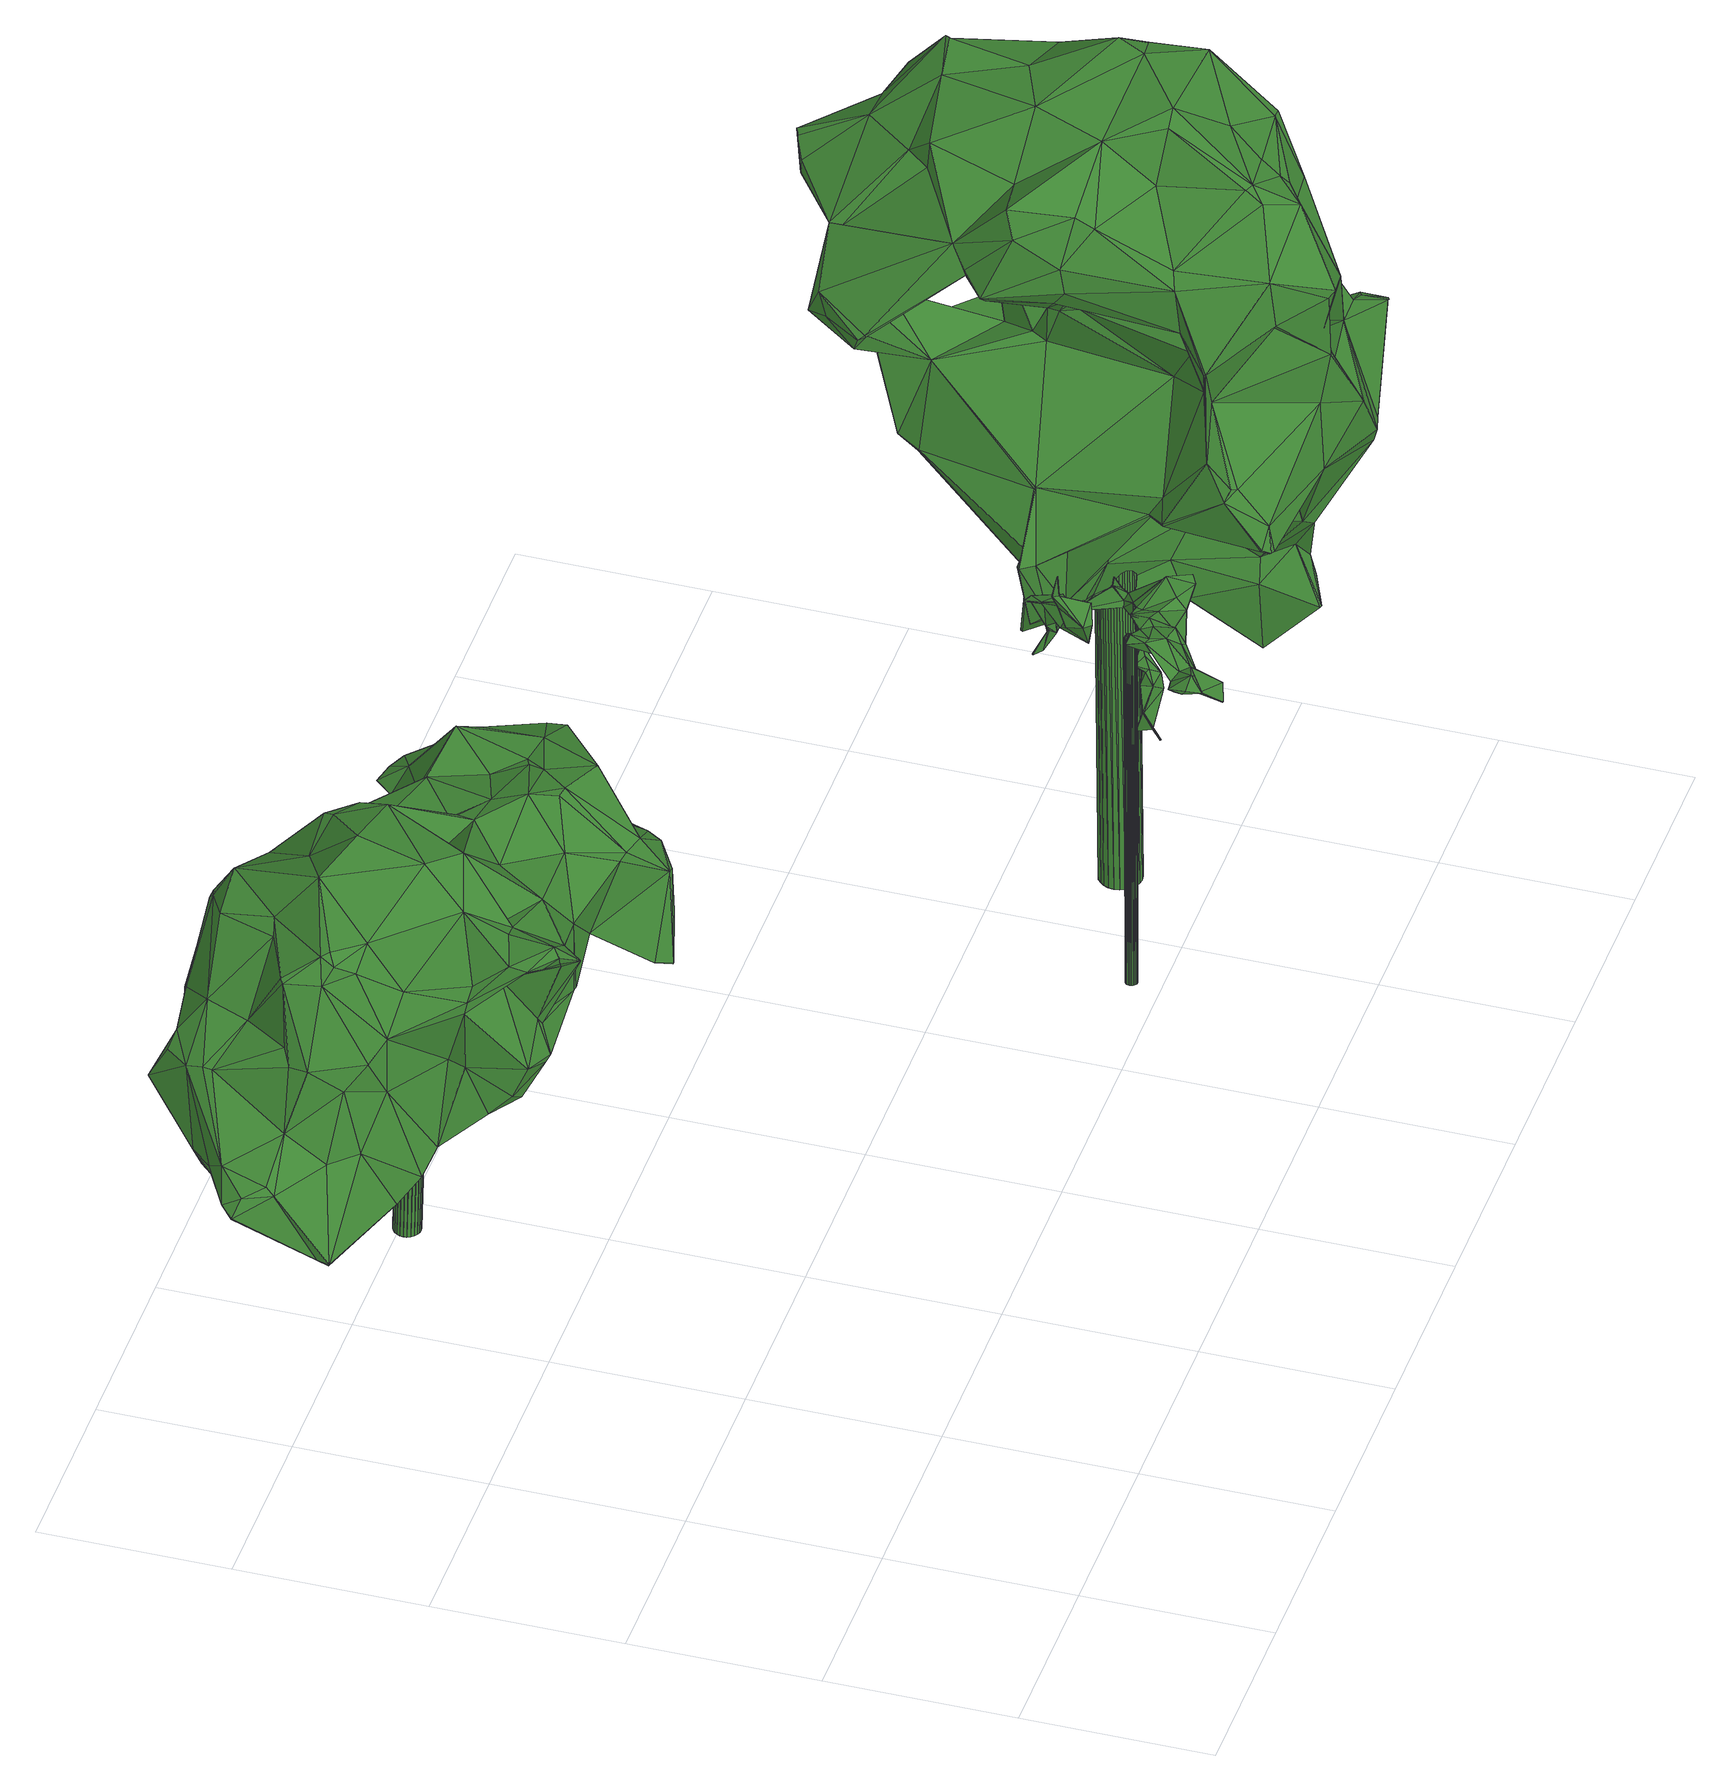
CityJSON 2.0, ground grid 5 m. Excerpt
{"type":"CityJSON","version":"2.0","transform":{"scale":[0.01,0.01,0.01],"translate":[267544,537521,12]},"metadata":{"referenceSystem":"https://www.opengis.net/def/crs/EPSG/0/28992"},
"CityObjects":{
"tree1":{"type":"SolitaryVegetationObject","attributes":{"gtid":320,"crown_width_m":12.29,"crown_median_z":21.6,"crown_r50_m":0.431,"crown_porosity":0.864,"trunk_H_m":8.61,"trunk_DBH_m":0.713,"trunk_radius_m":0.356,"trunk_base_height_m":12.99,"original_gtid":"359"},"geometry":[{"type":"Solid","lod":"3","boundaries":[[[[0,1,2]],[[3,4,5]],[[6,7,8]],[[9,10,11]],[[9,11,12]],[[3,13,4]],[[14,15,16]],[[17,18,19]],[[20,21,22]],[[23,24,25]],[[26,27,28]],[[29,30,31]],[[32,33,34]],[[35,29,31]],[[36,37,38]],[[39,40,41]],[[39,42,40]],[[5,43,44]],[[45,46,47]],[[45,47,48]],[[49,13,50]],[[21,51,22]],[[5,44,3]],[[30,52,53]],[[29,6,30]],[[54,55,56]],[[36,38,57]],[[58,44,43]],[[59,60,61]],[[62,46,45]],[[63,64,65]],[[66,67,68]],[[69,70,71]],[[72,73,74]],[[49,4,13]],[[14,75,60]],[[39,41,76]],[[77,78,79]],[[80,32,34]],[[81,14,60]],[[72,82,73]],[[83,84,85]],[[86,87,88]],[[86,88,19]],[[89,90,91]],[[92,93,94]],[[92,95,93]],[[78,33,32]],[[96,7,29]],[[30,95,31]],[[97,98,34]],[[99,70,100]],[[101,46,62]],[[29,7,6]],[[79,62,45]],[[102,103,104]],[[105,106,107]],[[15,108,97]],[[80,34,109]],[[110,67,111]],[[35,112,29]],[[9,113,109]],[[114,88,87]],[[10,109,34]],[[107,71,105]],[[9,109,10]],[[49,47,115]],[[49,48,47]],[[55,116,101]],[[117,21,118]],[[119,120,54]],[[120,121,28]],[[122,5,115]],[[89,92,94]],[[123,124,106]],[[107,106,124]],[[101,43,122]],[[4,49,115]],[[4,115,5]],[[125,126,127]],[[128,129,75]],[[11,98,12]],[[10,98,11]],[[122,115,47]],[[43,5,122]],[[130,131,132]],[[8,132,131]],[[133,134,135]],[[133,135,60]],[[136,137,94]],[[123,106,138]],[[43,116,58]],[[139,140,141]],[[139,141,142]],[[143,110,144]],[[50,13,3]],[[79,45,77]],[[103,145,23]],[[99,146,147]],[[128,16,148]],[[79,78,32]],[[23,149,103]],[[29,112,96]],[[105,138,106]],[[150,105,151]],[[152,153,0]],[[0,2,152]],[[129,154,133]],[[38,155,86]],[[61,156,157]],[[158,134,133]],[[159,84,83]],[[160,119,113]],[[160,113,9]],[[161,7,96]],[[30,53,95]],[[64,129,128]],[[22,51,59]],[[14,59,51]],[[79,162,62]],[[81,60,59]],[[81,59,14]],[[122,46,101]],[[47,46,122]],[[63,154,64]],[[129,64,154]],[[163,88,164]],[[137,89,94]],[[74,114,72]],[[134,165,135]],[[166,0,83]],[[161,96,156]],[[112,156,96]],[[86,19,18]],[[166,83,85]],[[105,71,147]],[[124,69,107]],[[107,69,71]],[[78,128,148]],[[23,25,167]],[[17,136,18]],[[68,168,66]],[[66,168,163]],[[35,169,170]],[[171,169,35]],[[66,164,172]],[[89,173,92]],[[102,42,103]],[[68,67,174]],[[175,142,176]],[[54,116,55]],[[177,178,145]],[[161,165,7]],[[77,128,78]],[[72,179,82]],[[35,31,171]],[[42,102,40]],[[166,85,180]],[[166,180,40]],[[12,181,160]],[[82,74,73]],[[180,85,84]],[[180,84,130]],[[153,152,182]],[[67,143,174]],[[57,38,86]],[[86,18,57]],[[59,183,22]],[[163,19,88]],[[136,57,18]],[[114,74,172]],[[114,172,164]],[[71,70,99]],[[71,99,147]],[[3,44,184]],[[3,184,50]],[[2,1,175]],[[41,158,76]],[[133,76,158]],[[185,127,170]],[[53,186,155]],[[43,101,116]],[[32,187,79]],[[188,187,32]],[[77,45,189]],[[91,100,173]],[[40,1,166]],[[102,1,40]],[[159,179,84]],[[165,161,156]],[[165,156,135]],[[17,190,136]],[[166,1,0]],[[175,104,149]],[[159,83,0]],[[191,28,192]],[[191,192,44]],[[65,64,193]],[[65,193,48]],[[137,136,190]],[[173,89,91]],[[143,140,174]],[[194,195,172]],[[196,140,197]],[[139,197,140]],[[174,140,196]],[[77,189,198]],[[104,1,102]],[[199,97,108]],[[199,108,200]],[[143,67,110]],[[176,182,152]],[[201,159,153]],[[160,181,121]],[[202,142,141]],[[36,53,37]],[[82,179,159]],[[203,137,190]],[[91,197,100]],[[143,144,140]],[[186,204,155]],[[155,204,72]],[[175,1,104]],[[144,111,140]],[[111,144,110]],[[39,205,206]],[[39,76,205]],[[22,125,127]],[[22,127,20]],[[207,186,208]],[[207,208,6]],[[202,182,176]],[[80,109,113]],[[209,65,48]],[[9,12,160]],[[128,198,64]],[[103,206,209]],[[42,206,103]],[[209,206,65]],[[170,126,35]],[[138,210,211]],[[21,211,210]],[[204,179,72]],[[201,212,74]],[[185,213,127]],[[130,84,179]],[[36,136,94]],[[36,57,136]],[[147,214,105]],[[80,188,32]],[[124,123,215]],[[69,124,215]],[[14,16,75]],[[108,151,200]],[[216,199,214]],[[216,217,199]],[[218,151,15]],[[210,151,218]],[[140,111,141]],[[72,114,87]],[[171,92,173]],[[184,219,50]],[[70,215,169]],[[60,75,129]],[[185,170,123]],[[159,0,153]],[[171,70,169]],[[194,74,212]],[[93,53,36]],[[95,53,93]],[[80,113,188]],[[56,188,113]],[[214,146,25]],[[171,95,92]],[[171,31,95]],[[93,36,94]],[[220,163,168]],[[26,217,27]],[[116,54,120]],[[116,120,58]],[[119,56,113]],[[119,54,56]],[[221,178,177]],[[100,70,173]],[[39,206,42]],[[27,222,223]],[[224,34,33]],[[69,215,70]],[[158,41,225]],[[82,159,201]],[[82,201,74]],[[175,176,2]],[[180,130,132]],[[180,132,165]],[[165,132,7]],[[7,132,8]],[[103,149,104]],[[100,197,226]],[[146,214,147]],[[75,16,128]],[[227,126,125]],[[97,199,181]],[[181,199,217]],[[68,174,168]],[[120,119,121]],[[148,16,33]],[[209,48,49]],[[228,229,230]],[[56,231,188]],[[164,88,114]],[[22,183,125]],[[61,125,183]],[[66,163,164]],[[37,53,155]],[[37,155,38]],[[194,172,74]],[[185,117,213]],[[67,66,172]],[[216,230,217]],[[99,226,167]],[[146,99,167]],[[67,172,111]],[[70,171,173]],[[100,226,99]],[[53,52,186]],[[202,176,142]],[[195,141,111]],[[172,195,111]],[[194,141,195]],[[139,167,226]],[[139,226,197]],[[170,169,215]],[[170,215,123]],[[17,163,220]],[[163,17,19]],[[205,65,206]],[[229,228,221]],[[155,87,86]],[[56,162,231]],[[127,213,20]],[[20,118,21]],[[28,121,26]],[[146,167,25]],[[24,216,25]],[[214,25,216]],[[34,98,10]],[[135,61,60]],[[135,156,61]],[[227,125,61]],[[178,230,232]],[[27,217,229]],[[27,229,222]],[[170,127,126]],[[228,230,178]],[[217,230,229]],[[16,224,33]],[[221,177,233]],[[229,234,233]],[[221,233,234]],[[221,234,229]],[[78,148,33]],[[178,221,228]],[[196,168,174]],[[16,15,224]],[[63,205,154]],[[65,205,63]],[[133,154,205]],[[133,205,76]],[[55,162,56]],[[189,45,48]],[[48,193,189]],[[101,62,162]],[[101,162,55]],[[181,217,26]],[[200,214,199]],[[200,105,214]],[[79,187,231]],[[79,231,162]],[[187,188,231]],[[185,211,117]],[[123,211,185]],[[20,213,118]],[[213,117,118]],[[97,181,98]],[[181,12,98]],[[197,168,196]],[[179,131,130]],[[160,121,119]],[[145,178,23]],[[24,23,178]],[[50,219,49]],[[209,49,219]],[[233,209,219]],[[233,145,209]],[[103,209,145]],[[233,219,222]],[[208,186,52]],[[208,52,6]],[[6,52,30]],[[179,207,131]],[[8,131,207]],[[186,207,204]],[[179,204,207]],[[6,8,207]],[[141,194,202]],[[150,138,105]],[[201,182,202]],[[153,182,201]],[[212,202,194]],[[212,201,202]],[[176,152,2]],[[150,151,138]],[[210,138,151]],[[138,211,123]],[[117,211,21]],[[15,151,108]],[[200,151,105]],[[218,21,210]],[[89,137,203]],[[89,203,90]],[[220,90,203]],[[91,90,220]],[[220,203,190]],[[220,190,17]],[[177,145,233]],[[197,91,168]],[[91,220,168]],[[229,233,222]],[[97,224,15]],[[142,175,235]],[[97,34,224]],[[235,175,236]],[[235,236,23]],[[60,237,133]],[[129,133,237]],[[129,237,60]],[[28,191,120]],[[142,235,139]],[[167,139,235]],[[167,235,23]],[[178,232,24]],[[61,157,227]],[[58,191,44]],[[120,191,58]],[[149,23,236]],[[149,236,175]],[[24,230,216]],[[232,230,24]],[[112,157,156]],[[227,157,126]],[[35,126,157]],[[35,157,112]],[[26,121,181]],[[184,44,223]],[[72,87,155]],[[41,40,225]],[[165,225,180]],[[134,158,225]],[[134,225,165]],[[180,225,40]],[[219,184,223]],[[222,219,223]],[[28,27,223]],[[192,28,223]],[[192,223,44]],[[218,238,51]],[[218,51,21]],[[15,51,238]],[[218,15,238]],[[15,14,51]],[[128,77,198]],[[59,61,183]],[[193,198,189]],[[193,64,198]],[[239,240,241]],[[239,241,242]],[[242,241,243]],[[242,243,244]],[[241,240,245]],[[241,245,243]],[[243,245,246]],[[243,246,244]],[[245,240,247]],[[245,247,246]],[[246,247,248]],[[246,248,244]],[[247,240,249]],[[247,249,248]],[[248,249,250]],[[248,250,244]],[[249,240,251]],[[249,251,250]],[[250,251,252]],[[250,252,244]],[[251,240,253]],[[251,253,252]],[[252,253,254]],[[252,254,244]],[[253,240,255]],[[253,255,254]],[[254,255,256]],[[254,256,244]],[[255,240,257]],[[255,257,256]],[[256,257,258]],[[256,258,244]],[[257,240,259]],[[257,259,258]],[[258,259,260]],[[258,260,244]],[[259,240,261]],[[259,261,260]],[[260,261,262]],[[260,262,244]],[[261,240,263]],[[261,263,262]],[[262,263,264]],[[262,264,244]],[[263,240,265]],[[263,265,264]],[[264,265,266]],[[264,266,244]],[[265,240,267]],[[265,267,266]],[[266,267,268]],[[266,268,244]],[[267,240,269]],[[267,269,268]],[[268,269,270]],[[268,270,244]],[[269,240,271]],[[269,271,270]],[[270,271,272]],[[270,272,244]],[[271,240,273]],[[271,273,272]],[[272,273,274]],[[272,274,244]],[[273,240,275]],[[273,275,274]],[[274,275,276]],[[274,276,244]],[[275,240,277]],[[275,277,276]],[[276,277,278]],[[276,278,244]],[[277,240,279]],[[277,279,278]],[[278,279,280]],[[278,280,244]],[[279,240,281]],[[279,281,280]],[[280,281,282]],[[280,282,244]],[[281,240,283]],[[281,283,282]],[[282,283,284]],[[282,284,244]],[[283,240,285]],[[283,285,284]],[[284,285,286]],[[284,286,244]],[[285,240,287]],[[285,287,286]],[[286,287,288]],[[286,288,244]],[[287,240,239]],[[287,239,288]],[[288,239,242]],[[288,242,244]]]]}]},
"tree2":{"type":"SolitaryVegetationObject","attributes":{"gtid":270,"crown_width_m":5.01,"crown_median_z":23.71,"crown_r50_m":0.221,"crown_porosity":0.925,"trunk_H_m":10.84,"trunk_DBH_m":0.312,"trunk_radius_m":0.156,"trunk_base_height_m":12.87,"original_gtid":"301"},"geometry":[{"type":"Solid","lod":"3","boundaries":[[[[289,290,291]],[[292,293,294]],[[295,296,297]],[[298,299,300]],[[301,299,298]],[[302,303,304]],[[305,306,307]],[[308,309,310]],[[311,312,313]],[[314,315,316]],[[317,318,319]],[[320,321,322]],[[294,293,313]],[[323,324,325]],[[326,327,328]],[[329,330,331]],[[298,332,333]],[[294,313,312]],[[311,334,312]],[[335,336,337]],[[338,339,340]],[[341,342,337]],[[303,302,332]],[[343,290,344]],[[345,299,301]],[[300,299,345]],[[313,293,311]],[[346,323,347]],[[348,297,296]],[[344,349,350]],[[344,350,351]],[[300,304,303]],[[289,352,353]],[[290,289,353]],[[346,327,354]],[[303,355,356]],[[300,303,356]],[[357,356,355]],[[358,359,307]],[[308,360,361]],[[308,362,360]],[[341,363,342]],[[364,365,366]],[[364,366,367]],[[344,368,369]],[[370,331,371]],[[310,372,308]],[[367,366,373]],[[374,375,376]],[[377,359,378]],[[379,380,381]],[[309,335,310]],[[293,382,311]],[[383,319,384]],[[326,297,348]],[[385,364,316]],[[368,351,386]],[[387,388,305]],[[319,318,357]],[[357,355,319]],[[355,384,319]],[[306,305,389]],[[390,391,392]],[[393,365,364]],[[367,373,364]],[[373,316,364]],[[298,300,356]],[[301,394,395]],[[396,394,301]],[[340,348,296]],[[397,353,352]],[[351,350,398]],[[331,370,399]],[[300,345,304]],[[400,401,381]],[[395,402,403]],[[306,389,404]],[[331,399,329]],[[405,338,337]],[[406,354,407]],[[308,361,309]],[[338,407,348]],[[330,349,397]],[[331,330,371]],[[333,332,408]],[[409,362,372]],[[381,410,379]],[[411,322,321]],[[314,412,413]],[[414,413,412]],[[290,353,397]],[[405,415,406]],[[336,416,341]],[[341,416,417]],[[389,418,404]],[[419,348,407]],[[399,301,298]],[[387,392,388]],[[420,375,421]],[[295,375,420]],[[317,298,318]],[[298,356,318]],[[352,422,423]],[[347,327,346]],[[392,391,375]],[[414,375,391]],[[424,321,369]],[[354,406,425]],[[366,426,314]],[[407,354,419]],[[410,381,401]],[[337,342,379]],[[380,379,342]],[[380,342,363]],[[337,336,341]],[[397,423,403]],[[397,352,423]],[[419,327,326]],[[354,327,419]],[[315,427,385]],[[385,316,315]],[[307,306,358]],[[289,322,411]],[[381,292,400]],[[422,403,423]],[[368,344,351]],[[394,428,397]],[[397,428,371]],[[404,358,306]],[[429,430,390]],[[390,430,418]],[[378,359,358]],[[378,358,404]],[[291,290,343]],[[431,326,432]],[[431,432,360]],[[389,305,409]],[[381,380,433]],[[429,434,424]],[[333,329,399]],[[333,399,298]],[[422,349,330]],[[340,435,310]],[[436,437,325]],[[294,400,292]],[[312,400,294]],[[329,333,438]],[[370,371,396]],[[365,439,366]],[[427,366,439]],[[291,343,320]],[[414,440,421]],[[398,350,441]],[[387,307,377]],[[362,308,372]],[[366,314,442]],[[366,442,373]],[[307,359,377]],[[416,312,334]],[[304,408,302]],[[302,408,332]],[[406,415,323]],[[351,398,386]],[[323,325,347]],[[350,422,441]],[[344,320,343]],[[437,328,327]],[[346,425,323]],[[338,340,337]],[[329,422,330]],[[323,425,406]],[[385,427,439]],[[385,439,364]],[[393,364,439]],[[393,439,365]],[[443,432,326]],[[406,407,405]],[[389,440,418]],[[440,390,418]],[[421,375,374]],[[354,425,346]],[[374,376,444]],[[337,340,335]],[[310,335,340]],[[335,436,445]],[[427,444,446]],[[326,431,297]],[[404,418,378]],[[387,305,307]],[[421,440,420]],[[416,334,417]],[[422,329,403]],[[370,301,399]],[[370,396,301]],[[395,438,345]],[[392,387,390]],[[357,318,356]],[[362,409,360]],[[386,447,368]],[[389,420,440]],[[438,448,345]],[[328,443,326]],[[325,437,347]],[[414,412,449]],[[328,437,436]],[[447,450,369]],[[447,369,368]],[[347,437,327]],[[424,369,429]],[[450,429,369]],[[386,398,434]],[[424,434,398]],[[392,297,431]],[[332,298,317]],[[371,428,396]],[[315,444,427]],[[344,321,320]],[[295,409,435]],[[396,428,394]],[[389,409,295]],[[352,441,422]],[[408,448,333]],[[438,333,448]],[[363,341,417]],[[389,295,420]],[[400,312,324]],[[400,324,323]],[[352,289,411]],[[416,325,324]],[[416,324,312]],[[379,410,337]],[[337,410,405]],[[369,321,344]],[[405,407,338]],[[301,395,345]],[[394,397,402]],[[394,402,395]],[[403,402,397]],[[403,329,438]],[[403,438,395]],[[378,418,377]],[[418,430,377]],[[429,450,430]],[[414,391,440]],[[440,391,390]],[[363,433,380]],[[417,433,363]],[[417,311,433]],[[296,435,340]],[[309,361,443]],[[303,317,355]],[[383,384,317]],[[303,332,317]],[[319,383,317]],[[384,355,317]],[[314,413,315]],[[398,321,424]],[[422,350,349]],[[392,375,295]],[[297,392,295]],[[419,326,348]],[[444,315,374]],[[421,374,315]],[[387,377,451]],[[390,451,429]],[[387,451,390]],[[411,321,441]],[[452,446,376]],[[444,376,446]],[[415,410,401]],[[296,295,435]],[[372,310,435]],[[372,435,409]],[[344,290,349]],[[339,348,340]],[[338,348,339]],[[335,445,336]],[[325,445,436]],[[336,445,416]],[[291,320,289]],[[322,289,320]],[[290,397,349]],[[330,397,371]],[[309,443,453]],[[309,453,335]],[[436,335,453]],[[323,401,400]],[[415,401,323]],[[315,413,421]],[[433,382,381]],[[375,449,376]],[[328,453,443]],[[436,453,328]],[[373,442,316]],[[316,442,314]],[[417,334,311]],[[409,305,388]],[[409,388,360]],[[360,388,431]],[[392,431,388]],[[446,426,427]],[[446,314,426]],[[427,426,366]],[[415,405,410]],[[416,445,325]],[[360,432,361]],[[443,361,432]],[[414,421,413]],[[434,451,386]],[[429,451,434]],[[386,451,447]],[[450,447,451]],[[430,451,377]],[[450,451,430]],[[304,448,408]],[[345,448,304]],[[376,449,452]],[[414,449,375]],[[452,449,446]],[[292,381,382]],[[292,382,293]],[[411,441,352]],[[398,441,321]],[[449,412,446]],[[446,412,314]],[[433,311,382]],[[454,455,456]],[[454,456,457]],[[457,456,458]],[[457,458,459]],[[456,455,460]],[[456,460,458]],[[458,460,461]],[[458,461,459]],[[460,455,462]],[[460,462,461]],[[461,462,463]],[[461,463,459]],[[462,455,464]],[[462,464,463]],[[463,464,465]],[[463,465,459]],[[464,455,466]],[[464,466,465]],[[465,466,467]],[[465,467,459]],[[466,455,468]],[[466,468,467]],[[467,468,469]],[[467,469,459]],[[468,455,470]],[[468,470,469]],[[469,470,471]],[[469,471,459]],[[470,455,472]],[[470,472,471]],[[471,472,473]],[[471,473,459]],[[472,455,474]],[[472,474,473]],[[473,474,475]],[[473,475,459]],[[474,455,476]],[[474,476,475]],[[475,476,477]],[[475,477,459]],[[476,455,478]],[[476,478,477]],[[477,478,479]],[[477,479,459]],[[478,455,480]],[[478,480,479]],[[479,480,481]],[[479,481,459]],[[480,455,482]],[[480,482,481]],[[481,482,483]],[[481,483,459]],[[482,455,484]],[[482,484,483]],[[483,484,485]],[[483,485,459]],[[484,455,486]],[[484,486,485]],[[485,486,487]],[[485,487,459]],[[486,455,488]],[[486,488,487]],[[487,488,489]],[[487,489,459]],[[488,455,490]],[[488,490,489]],[[489,490,491]],[[489,491,459]],[[490,455,492]],[[490,492,491]],[[491,492,493]],[[491,493,459]],[[492,455,494]],[[492,494,493]],[[493,494,495]],[[493,495,459]],[[494,455,496]],[[494,496,495]],[[495,496,497]],[[495,497,459]],[[496,455,498]],[[496,498,497]],[[497,498,499]],[[497,499,459]],[[498,455,500]],[[498,500,499]],[[499,500,501]],[[499,501,459]],[[500,455,502]],[[500,502,501]],[[501,502,503]],[[501,503,459]],[[502,455,454]],[[502,454,503]],[[503,454,457]],[[503,457,459]]]]}]},
"tree3":{"type":"SolitaryVegetationObject","attributes":{"gtid":17,"crown_width_m":11.94,"crown_median_z":29.42,"crown_r50_m":0.549,"crown_porosity":0.885,"trunk_H_m":16.65,"trunk_DBH_m":1.1,"trunk_radius_m":0.548,"trunk_base_height_m":12.77,"original_gtid":"18"},"geometry":[{"type":"Solid","lod":"3","boundaries":[[[[504,505,506]],[[507,508,509]],[[510,511,512]],[[513,514,515]],[[516,517,518]],[[519,520,521]],[[522,523,524]],[[525,526,527]],[[528,529,530]],[[528,530,531]],[[508,532,533]],[[534,535,536]],[[537,538,539]],[[540,541,542]],[[543,544,545]],[[546,547,533]],[[548,504,549]],[[550,551,552]],[[553,554,524]],[[553,524,555]],[[554,556,557]],[[558,559,560]],[[561,562,563]],[[564,542,541]],[[565,566,567]],[[568,569,570]],[[571,572,573]],[[562,574,575]],[[521,576,519]],[[577,578,579]],[[580,581,582]],[[577,583,584]],[[585,583,577]],[[586,549,587]],[[573,588,514]],[[589,514,588]],[[590,591,592]],[[590,593,591]],[[594,595,596]],[[522,524,557]],[[542,597,540]],[[598,599,600]],[[601,600,599]],[[533,547,508]],[[602,545,544]],[[603,604,605]],[[519,606,520]],[[543,607,544]],[[608,609,610]],[[611,612,613]],[[614,615,616]],[[617,618,619]],[[549,504,587]],[[582,620,621]],[[580,529,622]],[[614,623,624]],[[532,625,533]],[[626,591,627]],[[611,613,586]],[[628,629,630]],[[631,570,632]],[[633,634,521]],[[552,568,570]],[[624,632,635]],[[636,559,637]],[[638,639,592]],[[640,641,550]],[[642,643,644]],[[642,539,643]],[[521,634,576]],[[645,646,532]],[[633,521,520]],[[588,647,589]],[[648,649,634]],[[640,650,641]],[[509,651,507]],[[652,653,654]],[[655,656,657]],[[658,535,534]],[[659,571,573]],[[657,515,660]],[[648,661,662]],[[663,664,665]],[[663,665,666]],[[667,668,669]],[[670,671,672]],[[572,647,588]],[[603,605,566]],[[603,566,565]],[[552,673,550]],[[603,674,604]],[[675,676,651]],[[675,527,676]],[[666,677,663]],[[675,651,547]],[[509,547,651]],[[678,531,679]],[[518,531,678]],[[591,680,681]],[[680,682,610]],[[683,655,646]],[[683,646,645]],[[684,540,685]],[[586,686,662]],[[590,687,593]],[[541,688,564]],[[540,688,541]],[[554,553,594]],[[525,579,578]],[[552,689,568]],[[657,660,655]],[[625,679,546]],[[660,514,518]],[[518,514,516]],[[508,547,509]],[[690,691,692]],[[557,524,554]],[[577,693,694]],[[523,695,524]],[[696,660,518]],[[697,600,601]],[[570,673,552]],[[683,698,507]],[[633,597,634]],[[678,679,625]],[[645,698,683]],[[507,698,645]],[[508,507,645]],[[508,645,532]],[[699,569,568]],[[687,700,701]],[[593,687,701]],[[662,549,586]],[[546,533,625]],[[635,614,624]],[[511,609,702]],[[648,703,649]],[[696,655,660]],[[695,704,705]],[[558,697,637]],[[606,706,707]],[[565,708,603]],[[601,637,697]],[[709,710,711]],[[712,713,627]],[[588,573,572]],[[551,550,658]],[[714,523,522]],[[715,716,592]],[[716,590,592]],[[638,592,591]],[[531,717,528]],[[517,528,717]],[[517,717,531]],[[515,718,513]],[[719,647,571]],[[720,607,721]],[[721,722,720]],[[606,644,643]],[[723,724,725]],[[723,725,726]],[[572,571,647]],[[705,666,727]],[[621,728,582]],[[512,692,510]],[[642,644,576]],[[564,561,563]],[[729,730,565]],[[730,731,661]],[[551,689,552]],[[504,732,505]],[[729,565,567]],[[662,686,648]],[[703,648,686]],[[598,657,599]],[[733,730,734]],[[709,711,735]],[[512,735,711]],[[663,736,664]],[[512,511,737]],[[657,598,738]],[[649,703,612]],[[739,700,740]],[[687,740,700]],[[712,627,741]],[[626,742,617]],[[617,743,636]],[[724,543,725]],[[607,543,724]],[[643,744,606]],[[650,658,641]],[[650,535,658]],[[740,687,745]],[[606,707,685]],[[562,708,730]],[[739,575,574]],[[746,568,689]],[[591,681,638]],[[739,726,747]],[[748,604,674]],[[512,584,735]],[[749,616,728]],[[749,728,621]],[[630,629,750]],[[628,751,629]],[[739,574,752]],[[513,718,753]],[[754,611,586]],[[665,755,623]],[[606,519,644]],[[602,544,756]],[[561,757,562]],[[564,563,542]],[[635,615,614]],[[516,514,589]],[[660,515,514]],[[720,722,758]],[[659,727,621]],[[705,727,659]],[[649,612,539]],[[528,517,759]],[[760,728,616]],[[615,760,616]],[[703,686,613]],[[586,613,686]],[[690,761,592]],[[636,626,617]],[[737,584,512]],[[707,700,739]],[[658,550,641]],[[505,762,506]],[[591,763,764]],[[678,696,518]],[[634,765,648]],[[627,713,742]],[[659,719,571]],[[546,568,547]],[[601,599,578]],[[584,766,735]],[[767,556,548]],[[582,728,760]],[[768,659,573]],[[769,770,724]],[[724,770,607]],[[614,616,623]],[[751,770,769]],[[643,538,744]],[[771,772,773]],[[612,774,537]],[[555,775,773]],[[726,745,687]],[[534,675,776]],[[638,681,639]],[[632,570,569]],[[751,777,770]],[[770,777,650]],[[694,702,609]],[[730,542,563]],[[630,778,716]],[[630,769,778]],[[778,769,723]],[[605,523,566]],[[745,779,740]],[[780,740,779]],[[617,781,743]],[[782,504,506]],[[744,701,700]],[[665,749,666]],[[727,666,749]],[[654,677,705]],[[544,624,756]],[[623,756,624]],[[733,765,597]],[[734,765,733]],[[558,637,559]],[[678,646,696]],[[520,606,685]],[[581,622,620]],[[783,529,528]],[[627,742,626]],[[784,635,632]],[[597,685,540]],[[623,602,756]],[[730,729,731]],[[746,689,658]],[[585,785,786]],[[664,736,748]],[[769,629,751]],[[577,787,585]],[[788,585,787]],[[714,566,523]],[[567,566,714]],[[748,736,789]],[[730,597,542]],[[634,597,765]],[[520,597,633]],[[712,741,611]],[[561,688,757]],[[621,620,589]],[[703,613,612]],[[762,668,743]],[[748,779,664]],[[598,672,738]],[[762,594,668]],[[567,790,729]],[[664,791,665]],[[792,505,793]],[[794,743,668]],[[658,534,746]],[[688,795,791]],[[535,777,709]],[[650,777,535]],[[516,796,517]],[[695,523,704]],[[602,755,545]],[[665,791,755]],[[797,630,750]],[[597,520,685]],[[545,725,543]],[[709,735,535]],[[744,706,606]],[[530,582,615]],[[530,580,582]],[[631,632,624]],[[733,597,730]],[[798,786,799]],[[564,688,561]],[[791,795,725]],[[791,725,545]],[[722,721,640]],[[632,569,784]],[[790,731,729]],[[522,557,800]],[[652,605,604]],[[556,767,800]],[[556,800,557]],[[801,663,653]],[[748,674,562]],[[603,562,674]],[[639,609,511]],[[510,639,511]],[[693,737,702]],[[693,702,694]],[[639,681,609]],[[681,610,609]],[[764,611,741]],[[625,532,646]],[[625,646,678]],[[547,746,776]],[[547,776,675]],[[719,589,647]],[[516,589,620]],[[705,677,666]],[[705,659,802]],[[768,802,659]],[[603,708,562]],[[620,582,581]],[[754,803,611]],[[712,611,803]],[[804,805,794]],[[753,806,513]],[[792,793,554]],[[794,636,743]],[[654,705,704]],[[652,704,523]],[[652,523,605]],[[722,640,631]],[[654,653,677]],[[807,653,652]],[[524,695,775]],[[570,631,640]],[[673,570,640]],[[550,673,640]],[[759,808,783]],[[624,809,631]],[[615,810,530]],[[510,691,639]],[[784,810,615]],[[790,662,731]],[[782,713,712]],[[713,782,506]],[[661,731,662]],[[808,811,812]],[[713,618,742]],[[771,768,772]],[[635,784,615]],[[551,658,689]],[[507,651,683]],[[676,683,651]],[[540,684,795]],[[726,795,684]],[[725,795,726]],[[688,540,795]],[[712,803,782]],[[623,616,665]],[[750,769,797]],[[668,718,670]],[[575,739,740]],[[664,779,791]],[[512,711,692]],[[657,738,718]],[[657,718,515]],[[657,517,796]],[[813,814,774]],[[537,814,538]],[[793,815,554]],[[718,671,670]],[[785,536,751]],[[539,642,649]],[[584,583,690]],[[724,723,769]],[[615,582,760]],[[780,748,740]],[[791,752,757]],[[650,640,721]],[[777,710,709]],[[514,513,772]],[[514,772,573]],[[513,773,772]],[[768,573,772]],[[783,622,529]],[[801,736,663]],[[630,816,799]],[[697,798,817]],[[802,771,705]],[[768,771,802]],[[705,771,695]],[[754,586,587]],[[818,817,816]],[[524,775,555]],[[654,704,652]],[[785,585,788]],[[744,700,707]],[[740,562,575]],[[740,748,562]],[[767,548,790]],[[592,639,691]],[[754,587,504]],[[505,732,819]],[[710,536,766]],[[710,777,536]],[[781,762,743]],[[608,601,578]],[[791,545,755]],[[820,773,775]],[[820,775,771]],[[820,771,773]],[[800,821,522]],[[547,568,746]],[[679,531,810]],[[578,812,525]],[[600,670,598]],[[626,680,591]],[[627,822,741]],[[745,791,779]],[[711,690,692]],[[600,669,668]],[[818,805,804]],[[770,721,607]],[[650,721,770]],[[792,762,505]],[[549,662,790]],[[556,815,819]],[[549,790,548]],[[630,716,816]],[[816,798,799]],[[715,558,716]],[[784,569,699]],[[690,711,584]],[[723,823,778]],[[797,769,630]],[[812,811,525]],[[808,812,796]],[[697,558,798]],[[720,809,544]],[[544,809,624]],[[792,554,594]],[[792,594,762]],[[762,781,619]],[[713,506,619]],[[781,617,619]],[[805,560,559]],[[577,824,693]],[[737,693,824]],[[738,672,671]],[[799,786,628]],[[799,628,630]],[[747,707,739]],[[652,604,789]],[[750,629,769]],[[789,807,652]],[[789,825,807]],[[727,749,621]],[[783,528,759]],[[785,751,628]],[[789,736,825]],[[531,518,517]],[[556,554,815]],[[801,653,826]],[[720,544,607]],[[675,788,527]],[[785,628,786]],[[634,642,576]],[[649,642,634]],[[751,536,777]],[[684,747,726]],[[685,747,684]],[[748,789,604]],[[576,644,519]],[[685,707,747]],[[791,745,739]],[[726,739,745]],[[616,749,665]],[[659,621,719]],[[562,730,563]],[[648,765,661]],[[734,661,765]],[[562,757,752]],[[766,584,710]],[[711,710,584]],[[786,583,585]],[[580,530,529]],[[692,691,510]],[[796,599,657]],[[670,672,598]],[[675,536,788]],[[759,517,811]],[[766,536,735]],[[771,775,695]],[[668,804,794]],[[738,671,718]],[[697,817,600]],[[694,827,577]],[[609,827,694]],[[714,790,567]],[[636,794,805]],[[675,534,536]],[[734,730,661]],[[610,682,608]],[[762,619,506]],[[591,774,763]],[[681,680,610]],[[608,637,601]],[[612,763,774]],[[612,611,763]],[[623,755,602]],[[736,826,825]],[[555,595,553]],[[773,595,555]],[[804,600,818]],[[667,600,804]],[[526,525,656]],[[699,568,546]],[[530,810,531]],[[716,778,590]],[[599,812,578]],[[796,812,599]],[[716,558,560]],[[715,798,558]],[[612,537,539]],[[718,594,596]],[[668,594,718]],[[744,538,701]],[[814,701,538]],[[680,637,682]],[[637,608,682]],[[584,824,577]],[[737,824,584]],[[593,828,591]],[[537,774,814]],[[655,696,646]],[[798,583,786]],[[715,583,798]],[[715,592,583]],[[617,742,618]],[[539,538,643]],[[565,730,708]],[[579,787,577]],[[594,553,595]],[[657,656,517]],[[667,804,668]],[[525,811,517]],[[525,517,656]],[[785,788,536]],[[516,783,796]],[[818,816,560]],[[716,560,816]],[[687,823,726]],[[818,560,805]],[[780,779,748]],[[818,600,817]],[[798,816,817]],[[808,796,783]],[[759,811,808]],[[773,806,595]],[[595,806,753]],[[526,829,676]],[[526,656,829]],[[583,592,761]],[[583,761,690]],[[534,776,746]],[[687,590,823]],[[593,701,828]],[[813,828,814]],[[701,814,828]],[[591,828,774]],[[813,774,828]],[[590,778,823]],[[726,823,723]],[[680,636,637]],[[680,626,636]],[[801,826,736]],[[807,825,826]],[[800,767,821]],[[522,821,714]],[[790,714,821]],[[790,821,767]],[[667,669,600]],[[609,608,827]],[[516,622,783]],[[631,758,722]],[[668,670,600]],[[620,622,516]],[[511,702,737]],[[611,764,763]],[[676,527,526]],[[735,536,535]],[[764,741,591]],[[591,741,822]],[[773,513,806]],[[579,525,787]],[[527,787,525]],[[527,788,787]],[[581,580,622]],[[548,732,504]],[[504,803,754]],[[782,803,504]],[[819,732,556]],[[548,556,732]],[[805,559,636]],[[718,596,595]],[[562,752,574]],[[595,753,718]],[[627,591,822]],[[791,739,752]],[[791,757,688]],[[784,699,810]],[[679,810,699]],[[679,699,546]],[[719,621,589]],[[744,707,706]],[[663,677,653]],[[807,826,653]],[[631,809,758]],[[720,758,809]],[[608,578,827]],[[577,827,578]],[[683,676,829]],[[690,592,691]],[[655,829,656]],[[655,683,829]],[[619,618,713]],[[505,819,815]],[[793,505,815]],[[830,831,832]],[[830,832,833]],[[833,832,834]],[[833,834,835]],[[832,831,836]],[[832,836,834]],[[834,836,837]],[[834,837,835]],[[836,831,838]],[[836,838,837]],[[837,838,839]],[[837,839,835]],[[838,831,840]],[[838,840,839]],[[839,840,841]],[[839,841,835]],[[840,831,842]],[[840,842,841]],[[841,842,843]],[[841,843,835]],[[842,831,844]],[[842,844,843]],[[843,844,845]],[[843,845,835]],[[844,831,846]],[[844,846,845]],[[845,846,847]],[[845,847,835]],[[846,831,848]],[[846,848,847]],[[847,848,849]],[[847,849,835]],[[848,831,850]],[[848,850,849]],[[849,850,851]],[[849,851,835]],[[850,831,852]],[[850,852,851]],[[851,852,853]],[[851,853,835]],[[852,831,854]],[[852,854,853]],[[853,854,855]],[[853,855,835]],[[854,831,856]],[[854,856,855]],[[855,856,857]],[[855,857,835]],[[856,831,858]],[[856,858,857]],[[857,858,859]],[[857,859,835]],[[858,831,860]],[[858,860,859]],[[859,860,861]],[[859,861,835]],[[860,831,862]],[[860,862,861]],[[861,862,863]],[[861,863,835]],[[862,831,864]],[[862,864,863]],[[863,864,865]],[[863,865,835]],[[864,831,866]],[[864,866,865]],[[865,866,867]],[[865,867,835]],[[866,831,868]],[[866,868,867]],[[867,868,869]],[[867,869,835]],[[868,831,870]],[[868,870,869]],[[869,870,871]],[[869,871,835]],[[870,831,872]],[[870,872,871]],[[871,872,873]],[[871,873,835]],[[872,831,874]],[[872,874,873]],[[873,874,875]],[[873,875,835]],[[874,831,876]],[[874,876,875]],[[875,876,877]],[[875,877,835]],[[876,831,878]],[[876,878,877]],[[877,878,879]],[[877,879,835]],[[878,831,830]],[[878,830,879]],[[879,830,833]],[[879,833,835]]]]}]}
},
"vertices":[
[770,2445,1081],[828,2406,1069],[743,2413,925],[1529,2212,976],[1540,2185,1012],[1610,2111,955],[348,2131,1220],[402,2050,1282],[358,2139,1228],[1388,1452,815],[1246,1410,773],[1245,1411,768],[1246,1442,764],[1498,2210,1005],[899,1638,1179],[974,1581,1059],[1091,1640,1176],[229,2039,535],[83,2181,679],[176,2210,678],[650,1520,1211],[734,1490,1147],[659,1535,1237],[957,2037,918],[988,1876,926],[918,1800,796],[1328,1902,722],[1349,1958,746],[1403,1946,753],[365,2037,1221],[284,2047,1014],[369,1919,1002],[1258,1499,1127],[1206,1517,1119],[1299,1437,1008],[413,1885,1056],[137,2089,730],[142,2110,750],[105,2162,730],[933,2139,1324],[895,2332,1167],[875,2186,1338],[1062,2220,1161],[1687,1924,1011],[1606,2090,859],[1443,1799,1231],[1587,1837,1159],[1509,1981,1172],[1404,2011,1247],[1458,2148,1050],[1462,2231,984],[757,1539,1166],[294,2099,1010],[251,2097,836],[1563,1698,786],[1625,1778,1017],[1527,1660,926],[80,2179,683],[1646,1921,994],[731,1663,1213],[800,1808,1358],[682,1772,1274],[1568,1779,1180],[1101,1936,1210],[1157,1847,1245],[1234,2035,1213],[468,2293,509],[552,2311,506],[530,2273,494],[584,1679,742],[522,1790,661],[670,1650,728],[321,2369,932],[373,2431,929],[380,2482,832],[971,1769,1200],[933,2113,1344],[1302,1756,1249],[1231,1681,1263],[1369,1641,1237],[1396,1488,1019],[742,1707,1203],[412,2420,963],[733,2434,1128],[693,2413,1170],[721,2420,1162],[104,2211,701],[230,2281,710],[248,2282,671],[384,1852,573],[437,1960,445],[458,1934,472],[338,1929,747],[269,1995,749],[151,1952,539],[327,1969,938],[394,2015,1264],[1132,1589,907],[1223,1452,779],[759,1775,722],[529,1816,657],[1626,1827,1110],[979,2311,1104],[1072,2241,1048],[1012,2275,1040],[814,1646,710],[690,1566,849],[644,1613,765],[985,1578,855],[1347,1445,978],[671,2229,513],[630,2239,550],[426,1969,1230],[1429,1512,836],[291,2342,702],[1559,2102,1057],[1638,1829,992],[692,1527,1153],[664,1521,1183],[1521,1683,765],[1496,1890,834],[1387,1811,786],[1673,1960,1049],[598,1583,892],[597,1622,800],[572,1623,1220],[524,1715,1124],[599,1585,1191],[1178,1759,1267],[1053,1859,1258],[568,2356,1222],[525,2208,1216],[553,2214,1253],[914,2036,1370],[740,2059,1400],[718,1882,1369],[157,1985,540],[151,1954,535],[704,1558,863],[652,2068,745],[684,2186,537],[590,2169,768],[710,2189,854],[690,2230,477],[685,2210,526],[1172,2110,942],[890,1799,783],[787,1729,702],[1197,1686,1263],[932,2112,1034],[861,1650,816],[971,1580,855],[696,2480,877],[657,2474,897],[1074,1906,1246],[166,2230,771],[489,1959,1278],[512,1873,1130],[861,2159,1350],[593,2451,953],[1422,1630,768],[416,2032,1290],[1558,1755,1112],[412,2185,599],[302,2322,654],[606,2117,1359],[776,2423,1128],[811,1922,918],[513,2126,514],[562,1775,906],[521,1722,1090],[413,1885,893],[396,2328,681],[436,1804,630],[689,2227,473],[781,2275,940],[704,2438,879],[1190,1995,1074],[1141,2020,995],[452,2354,1043],[688,2358,1269],[1300,1685,813],[696,2477,874],[687,1659,1226],[1469,2225,973],[631,1663,1128],[307,2297,946],[1389,1605,1066],[1406,1524,1032],[1351,1813,1231],[227,2017,530],[1504,1974,847],[1462,1991,835],[1300,1894,1203],[496,2399,835],[412,2209,744],[664,2124,525],[626,2047,595],[1325,1801,1237],[1051,1605,840],[1011,1592,833],[549,2445,866],[590,2391,871],[396,1976,508],[311,2322,946],[1062,2077,1219],[1075,2184,1190],[417,2241,1029],[334,2123,1035],[1268,2069,1145],[727,1586,936],[713,1594,960],[519,2431,841],[628,1553,1187],[949,1717,804],[557,1730,895],[1016,1679,849],[1216,1803,842],[735,1603,946],[1423,2184,980],[433,1994,469],[1255,1935,1090],[1418,2026,847],[1421,2026,844],[1187,1528,1103],[792,2199,1265],[653,1920,740],[552,1710,1155],[1220,1913,1075],[1382,1871,854],[1202,1797,879],[1416,1672,1070],[1129,1819,964],[1382,2021,1083],[1441,1816,1035],[795,2056,949],[906,2099,1023],[914,1933,1215],[783,1677,1060],[911,1976,99],[875,1975,99],[909,1985,99],[903,1953,960],[902,1962,960],[868,1952,960],[905,1994,100],[898,1970,960],[899,2001,100],[892,1977,960],[892,2006,100],[885,1983,961],[883,2010,100],[876,1986,961],[874,2011,100],[867,1987,961],[865,2009,100],[858,1986,960],[856,2005,100],[849,1982,960],[849,1999,99],[842,1976,960],[844,1992,99],[836,1969,960],[840,1983,99],[833,1960,960],[839,1974,99],[832,1951,959],[841,1965,98],[834,1941,959],[845,1956,98],[838,1933,959],[851,1949,98],[843,1926,959],[858,1944,98],[851,1920,959],[867,1940,98],[860,1917,959],[876,1939,98],[869,1916,959],[885,1941,98],[878,1917,959],[894,1945,98],[886,1921,959],[901,1951,98],[894,1927,959],[906,1958,99],[899,1935,959],[910,1967,99],[903,1943,960],
[2261,780,1116],[2259,769,1180],[2254,804,1103],[2128,408,1174],[2107,380,1190],[2117,418,1188],[2462,611,1151],[2415,574,1172],[2422,593,1169],[2126,678,1395],[2148,675,1357],[2076,666,1354],[2170,758,1338],[2084,601,1370],[2064,618,1372],[2118,621,1284],[2532,646,1121],[2555,670,1115],[2550,692,1120],[2544,479,1178],[2456,475,1165],[2456,475,1163],[2143,340,1175],[2154,371,1215],[2105,370,1203],[2401,576,951],[2433,533,975],[2439,530,920],[2089,687,1438],[2088,689,1437],[2071,687,1511],[2256,805,1103],[2311,772,1155],[2263,781,1116],[2230,512,1226],[2204,417,1179],[2278,473,1212],[2374,593,1185],[2306,549,1201],[2360,541,1198],[2241,724,1320],[2255,760,1294],[2220,798,1314],[2135,620,1396],[2150,673,1357],[2195,375,1180],[2336,440,1159],[2268,391,1131],[2331,426,1096],[2312,520,1163],[2361,548,1186],[2396,508,1144],[2283,331,1105],[2283,331,1103],[2255,806,1104],[2311,774,1157],[2151,703,1287],[2260,558,1219],[2251,508,1223],[2373,592,1183],[2275,747,1221],[2310,747,1181],[2352,764,1169],[2260,745,1180],[2254,762,1188],[2260,559,1217],[2066,698,1450],[2082,688,1409],[2067,699,1450],[2604,704,1102],[2603,705,1103],[2518,546,1205],[2463,502,1192],[2568,493,1186],[2242,316,1078],[2373,536,842],[2276,487,894],[2355,556,903],[2368,575,833],[2378,778,1150],[2383,767,1126],[2184,805,1324],[2219,799,1312],[2544,481,1177],[2369,576,834],[2428,573,1020],[2445,586,1040],[2352,577,1046],[2550,693,1118],[2603,704,1101],[2268,394,1124],[2241,318,1077],[2182,370,1143],[2126,384,1177],[2072,686,1512],[2070,686,1511],[2439,528,921],[2416,764,1138],[2509,651,1114],[2461,612,1153],[2533,644,1119],[2501,648,1098],[2494,622,1075],[2460,613,1152],[2278,485,894],[2212,764,1301],[2183,712,1277],[2183,806,1322],[2229,764,1221],[2354,755,1146],[2172,758,1339],[2168,428,1172],[2214,436,1170],[2207,721,1261],[2208,719,1261],[2556,669,1113],[2274,498,1170],[2228,561,1209],[2305,529,1172],[2120,621,1285],[2518,545,1203],[2258,429,1145],[2279,761,1166],[2427,575,1019],[2429,574,1018],[2446,587,1039],[2247,475,1178],[2225,394,1182],[2182,357,1146],[2534,670,1105],[2306,550,1199],[2496,621,1075],[2447,585,1039],[2276,745,1222],[2254,745,1216],[2383,766,1125],[2228,561,1211],[2399,575,951],[2397,542,957],[2205,796,1311],[2464,767,1086],[2466,768,1085],[2423,592,1171],[2414,575,1174],[2180,358,1145],[2415,763,1136],[2464,503,1190],[2326,463,1210],[2332,522,1197],[2184,710,1278],[2356,554,903],[2495,623,1074],[2309,747,1179],[2357,556,903],[2402,529,1188],[2405,555,1001],[2313,444,1173],[2398,561,995],[2415,765,1137],[2153,701,1288],[2352,579,1046],[2465,769,1086],[2465,768,1087],[2350,579,1046],[2344,474,1189],[2341,575,87],[2325,575,87],[2340,579,87],[2321,571,1172],[2321,575,1172],[2306,571,1171],[2339,583,87],[2319,579,1172],[2336,586,87],[2317,582,1172],[2333,589,87],[2314,584,1171],[2329,590,87],[2310,586,1171],[2325,591,87],[2306,586,1171],[2321,590,87],[2302,586,1171],[2317,589,87],[2298,584,1171],[2314,586,87],[2295,582,1171],[2311,583,87],[2292,578,1171],[2310,579,87],[2291,575,1171],[2309,575,87],[2290,570,1171],[2310,571,87],[2291,567,1171],[2311,567,87],[2292,563,1171],[2314,564,87],[2295,559,1171],[2317,561,87],[2298,557,1171],[2321,560,87],[2302,556,1171],[2325,559,87],[2306,555,1171],[2329,560,87],[2310,556,1171],[2333,562,87],[2314,557,1171],[2336,564,87],[2317,560,1171],[2339,567,87],[2319,563,1171],[2340,571,87],[2321,567,1172],
[2991,580,2475],[2943,398,2346],[2978,401,2335],[2932,293,942],[2863,403,760],[2906,405,860],[3268,1048,1502],[3277,1024,1504],[3173,1018,1388],[2660,87,1748],[2603,170,1562],[2749,80,1595],[2659,286,1520],[2874,322,1281],[2758,272,1258],[2729,1549,2205],[2651,1515,2135],[2708,1541,2200],[2444,504,2220],[2414,492,2182],[2474,269,2213],[3002,522,1399],[2873,548,1203],[3017,694,1146],[2770,618,1335],[2630,512,1452],[2684,690,1325],[2802,561,1173],[2857,257,919],[2857,402,759],[2835,960,1112],[2887,1076,1187],[2905,975,1247],[2953,1272,2077],[3010,1308,2009],[3000,1347,2251],[2420,1426,1904],[2365,1365,1941],[2373,1385,2005],[2479,1164,1483],[2362,863,1285],[2476,1162,1487],[2777,572,935],[2783,574,934],[2710,587,2505],[2858,705,2534],[2730,980,778],[2787,952,781],[2785,947,778],[2586,135,2136],[2668,250,2315],[2574,150,2117],[2640,363,2370],[2605,327,2344],[2990,747,1718],[2885,791,1907],[2834,796,1871],[2309,1245,1945],[2405,1021,2115],[2307,1248,1949],[2301,1264,1936],[2346,883,2301],[2379,774,2210],[2424,750,2343],[2688,796,933],[2624,787,979],[2654,817,921],[2303,236,1519],[2318,218,1504],[2336,228,1572],[2483,1301,2029],[2660,1101,2122],[2726,1547,2209],[3021,680,1463],[3047,527,1617],[3031,568,1452],[2589,520,1461],[2532,488,1494],[2407,546,1481],[3016,681,1464],[3015,978,1362],[2945,642,1381],[2886,779,2545],[2929,715,2513],[2340,215,1496],[2377,246,1486],[2786,938,1709],[2907,860,1916],[3022,809,1710],[2789,991,1828],[2714,162,2077],[2628,178,1979],[2647,294,1967],[2518,1403,2106],[3013,203,1793],[2927,315,1717],[2927,331,1774],[3004,519,1706],[2333,850,1361],[2326,960,2116],[2398,795,2086],[2377,762,2139],[2812,1472,2135],[2601,1027,1319],[3188,751,1745],[3221,873,1626],[3195,781,1764],[3054,901,2374],[2939,1102,2350],[2975,957,2423],[2372,801,1135],[2420,773,1143],[2312,815,1332],[3108,491,2090],[3084,493,2114],[3115,459,2113],[2464,420,1516],[2333,497,1513],[2578,499,1476],[2276,847,1341],[2358,843,1109],[2817,401,987],[3060,603,2031],[2976,636,2127],[2709,694,1356],[2589,862,1379],[2682,896,1633],[2527,806,1031],[2527,801,1030],[2660,1516,2166],[2711,1360,2305],[2469,771,1086],[3058,598,2027],[3044,726,1730],[3105,839,1736],[3137,980,1612],[2723,959,1003],[2765,971,999],[2901,1385,2220],[3010,1313,2007],[2827,1461,2153],[2862,255,920],[2883,328,1080],[2319,222,1501],[2752,1188,2436],[2858,1210,2473],[2869,1075,1188],[2920,453,1023],[2428,483,2042],[2543,489,1893],[2436,412,1839],[2825,259,1234],[2879,319,1280],[2916,129,1493],[2792,963,985],[2281,326,1663],[2819,110,1502],[2566,1162,2372],[2659,921,2470],[2618,557,1748],[2607,877,1792],[2402,842,1501],[2397,518,1548],[2661,441,1913],[2887,329,2083],[2893,296,1780],[2952,202,1814],[2970,117,1822],[2981,190,1810],[2728,975,776],[2346,952,2098],[2984,702,1113],[2923,462,1083],[2492,443,1821],[2831,402,1062],[2769,611,1051],[3138,786,1779],[3157,812,1773],[3184,764,1767],[2922,303,1024],[2583,1382,1841],[2650,1413,1990],[2803,981,2475],[2763,1013,1817],[2334,1283,1880],[2785,923,920],[3050,997,1478],[3097,988,1563],[3058,1012,1491],[3159,919,1577],[3207,879,1616],[2357,396,1986],[2784,250,1238],[2998,519,1707],[2916,286,972],[2644,770,1000],[2857,1221,2031],[2953,1217,1964],[3246,994,1509],[2844,1195,2479],[2358,401,1984],[2343,389,1724],[2819,1304,2093],[2659,1380,2007],[2374,1016,2156],[2967,1025,1303],[2973,993,1328],[3024,1002,1395],[2925,642,2360],[3069,480,2128],[2440,704,2306],[2998,747,1693],[2752,910,1685],[2868,546,1204],[2892,209,1794],[2304,239,1515],[2402,842,1201],[2636,983,1228],[2626,932,1212],[2617,1130,1544],[2600,1127,1449],[2505,1225,1502],[2634,1296,1706],[2333,500,1518],[2399,551,1482],[2360,904,2381],[2400,1052,2211],[2529,936,2323],[2807,470,2402],[2529,1376,2092],[2600,1179,2266],[3001,1005,1309],[2547,826,1943],[3182,999,1403],[2995,127,1806],[2583,1271,1879],[2704,1052,2053],[2940,856,2218],[3038,594,2099],[3090,460,2077],[2954,1279,1959],[2679,1006,1769],[2749,792,979],[2602,1357,1847],[2512,845,1975],[2399,554,1486],[2437,864,1416],[2746,936,1235],[2501,1269,1867],[2694,182,1778],[2931,717,2508],[2401,846,1497],[2288,855,1338],[2343,1256,1922],[2475,808,1087],[2887,601,1427],[2469,776,1463],[3128,944,1566],[2976,334,2149],[2986,940,2192],[2995,919,2195],[2613,1230,2299],[2966,989,1309],[2668,585,2474],[2320,304,1681],[2634,1044,1406],[2664,1024,1295],[2438,406,1839],[2602,180,1765],[2607,154,1918],[2929,1030,2175],[2481,256,2077],[2779,721,1037],[2930,1011,1291],[2728,918,1639],[2616,915,1808],[2647,878,1888],[3117,453,2104],[2988,571,2431],[2653,477,1476],[2536,756,1070],[2902,692,1155],[2821,671,1420],[3011,600,1423],[3013,697,1150],[2468,782,2045],[2609,738,2442],[2519,1144,1739],[2771,301,2204],[2739,299,2316],[2978,527,2058],[2500,1277,1755],[2806,317,1634],[2544,1111,1594],[2855,611,1557],[2679,552,1586],[2623,376,2363],[2660,808,1866],[2303,316,1690],[2964,645,2451],[2796,515,2030],[2855,620,2029],[2613,154,1919],[2485,489,2025],[2944,561,1513],[2363,846,1110],[2632,731,1115],[2979,535,1427],[2972,509,1587],[2881,1040,2169],[2966,1213,1987],[2737,323,2334],[2624,557,1747],[2779,430,1664],[2691,518,1868],[2759,376,2356],[2532,315,2043],[2609,599,2336],[2826,838,2118],[2710,1001,1765],[3086,981,1471],[2516,740,2110],[2753,661,2000],[3107,764,1707],[2753,1006,2013],[2888,335,1166],[2780,724,77],[2725,725,77],[2778,739,77],[2779,740,1742],[2777,754,1742],[2724,740,1742],[2773,752,77],[2772,767,1742],[2764,763,77],[2764,779,1742],[2753,772,77],[2752,787,1742],[2740,778,76],[2739,793,1742],[2726,780,76],[2725,795,1742],[2711,778,76],[2711,793,1742],[2698,773,76],[2697,788,1742],[2687,764,77],[2686,779,1742],[2678,753,77],[2677,768,1742],[2672,740,77],[2672,755,1742],[2670,726,77],[2670,741,1742],[2672,711,77],[2671,726,1742],[2677,698,77],[2677,713,1742],[2686,687,77],[2685,702,1742],[2697,678,77],[2697,693,1743],[2710,672,77],[2710,687,1743],[2724,670,77],[2724,685,1743],[2739,672,77],[2738,687,1743],[2752,677,77],[2751,692,1743],[2763,686,77],[2763,701,1742],[2772,697,77],[2772,712,1742],[2778,710,77],[2777,726,1742]
]}
